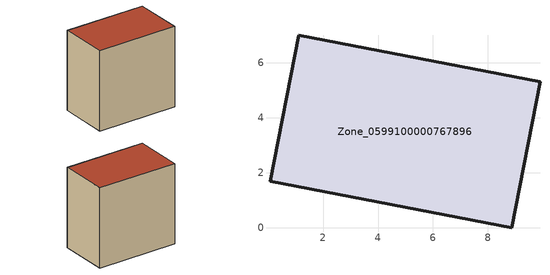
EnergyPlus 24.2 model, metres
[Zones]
Zone_0599100000767896
 floor ground (C_G): 1.11,7.01 9.89,5.31 8.87,0 0.07,1.7 z0
 wall outside (C_F): 0.07,1.7 8.87,0 9.89,5.31 1.11,7.01 0.07,1.7 z0:8.71
 roof outside (C_R): 1.11,7.01 0.07,1.7 8.87,0 9.89,5.31 z8.71
[BUILDING]
Pand.0599100000767896: North Axis=0; Terrain=City; Loads Convergence Tolerance Value=0.04; Temperature Convergence Tolerance Value=0.4; Solar Distribution=FullExterior; Maximum Number of Warmup Days=25; Minimum Number of Warmup Days=1
[Site:Location]
Rotterdam.The.Hague.AP_ZH_NLD Design_Conditions: Latitude=51.96; Longitude=4.45; Time Zone=1; Elevation=-4.5
[SITE:GROUNDTEMPERATURE:BUILDINGSURFACE]
18, 18, 18, 18, 18, 18, 18, 18, 18, 18, 18, 18
[MATERIAL] Thermal Absorptance=0.9; Solar Absorptance=0.7; Visible Absorptance=0.7
Name | Roughness | Thickness | Conductivity | Density | Specific Heat
G.TI.2006-2014 | MediumSmooth | 0.15 | 0.06 | 540 | 1210
F.TI.2006-2014 | Rough | 0.3 | 0.12 | 1920 | 840
R.TI.2006-2014 | MediumRough | 0.2 | 0.08 | 1500 | 1000
[CONSTRUCTION]
C_G: G.TI.2006-2014
C_F: F.TI.2006-2014
C_R: R.TI.2006-2014
[ZONE]
Zone_0599100000767896: Type=1; Multiplier=1; Ceiling Height=Autocalculate; Volume=Autocalculate; Floor Area=autocalculate; Part of Total Floor Area=Yes
[ZONEINFILTRATION:DESIGNFLOWRATE]
Infil_Zone_0599100000767896: Zone or ZoneList or Space or SpaceList=Zone_0599100000767896; Schedule=AlwaysOn; Design Flow Rate Calculation Method=Flow/Area; Flow Rate per Floor Area=0.0015; Constant Term Coefficient=1; Temperature Term Coefficient=0; Velocity Term Coefficient=0; Velocity Squared Term Coefficient=0
[HVACTEMPLATE:ZONE:IDEALLOADSAIRSYSTEM]
Zone_0599100000767896: Maximum Heating Supply Air Temperature=50; Minimum Cooling Supply Air Temperature=13; Maximum Heating Supply Air Humidity Ratio=0.0156; Minimum Cooling Supply Air Humidity Ratio=0.0077; Heating Limit=NoLimit; Cooling Limit=NoLimit; Dehumidification Control Type=ConstantSensibleHeatRatio; Cooling Sensible Heat Ratio=0.7; Dehumidification Setpoint=60; Humidification Control Type=None; Humidification Setpoint=30; Outdoor Air Method=None; Outdoor Air Flow Rate per Person=0.00944; Outdoor Air Flow Rate per Zone Floor Area=0; Outdoor Air Flow Rate per Zone=0; Demand Controlled Ventilation Type=None; Outdoor Air Economizer Type=NoEconomizer; Heat Recovery Type=None; Sensible Heat Recovery Effectiveness=0.7; Latent Heat Recovery Effectiveness=0.65
[ZONECONTROL:THERMOSTAT]
ThermostatControl_Zone_0599100000767896: Zone or ZoneList=Zone_0599100000767896; Control Type Schedule=DualSetpointControlType; Control 1=Thermostat_Zone_0599100000767896; Temperature Difference Between Cutout And Setpoint=0
[THERMOSTATSETPOINT:DUALSETPOINT]
Thermostat_Zone_0599100000767896: Heating Setpoint Temperature Schedule=HeatingSetpoint_Zone_0599100000767896; Cooling Setpoint Temperature Schedule=CoolingSetpoint_Zone_0599100000767896
[SCHEDULE:COMPACT]
HeatingSetpoint_Zone_0599100000767896: Through: 12/31, For: AllDays, Until: 24:00, 21
CoolingSetpoint_Zone_0599100000767896: Through: 12/31, For: AllDays, Until: 24:00, 24
DualSetpointControlType: Through: 12/31, For: AllDays, Until: 24:00, 4
AlwaysOn: Through: 12/31, For: AllDays, Until: 24:00, 1
